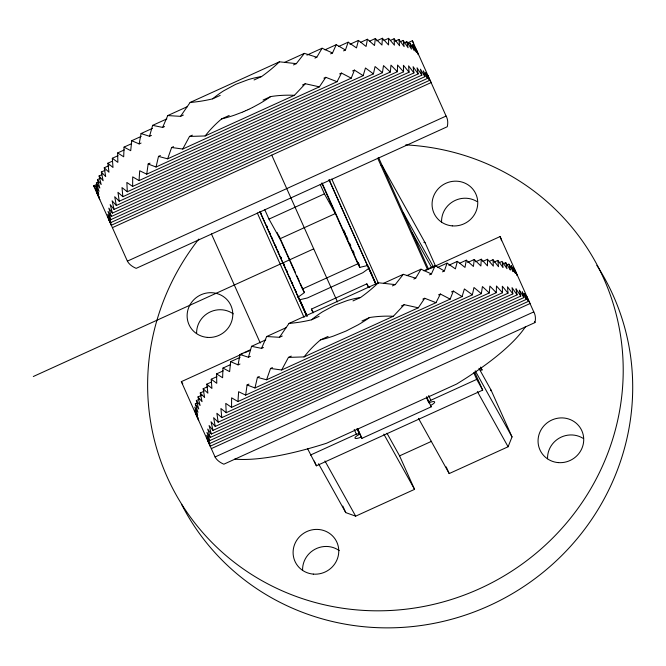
<?xml version="1.0" encoding="UTF-8"?>
<svg xmlns="http://www.w3.org/2000/svg" width="666" height="666" viewBox="0 0 666 666"><rect width="100%" height="100%" fill="white"/><g stroke="black" fill="none" stroke-linecap="round" stroke-linejoin="round"><path stroke-width="1" d="M119.239 201.249L117.965 192.316L122.869 196.686L397.361 71.737L397.56 65.035L403.579 71.811L119.239 201.249L114.702 196.711L116.325 205.494L409.074 72.219L408.583 65.842L413.927 72.927L114.069 209.432L110.173 204.604L112.421 213.095L418.156 73.918L417.058 67.807L421.819 75.158L111.347 216.492L108.017 211.405L110.822 219.647L424.925 76.657L423.285 70.804L427.497 78.397L110.831 222.552L108.034 217.224L111.364 225.225L429.562 80.37L427.397 74.75L431.11 82.584L112.404 227.664L98.601 196.945M218.157 422.202L216.883 413.27L221.786 417.64L496.278 292.69L496.478 285.989L502.497 292.765L218.157 422.202L213.62 417.665L215.243 426.44L507.992 293.173L507.858 291.175M376.69 40.842L382.367 38.253L381.968 45.047L375.349 38.536L369.672 41.126M475.607 261.796L481.285 259.207L480.885 266L474.267 259.49L467.649 262.504M131.61 143.665L124.051 147.111L123.701 156.785L117.649 152.939L124.276 149.917M230.528 364.618L222.968 368.065L222.619 377.739L216.567 373.892L223.193 370.87M132.642 186.413L132.701 176.873L139.036 180.586L139.702 170.771L146.728 174.176L363.153 75.649L365.476 67.99L373.426 73.884L375.066 66.542L382.417 72.711L132.642 186.413L126.856 182.442L127.306 191.758L390.343 72.02L390.959 65.135L397.361 71.737M231.56 407.367L231.618 397.827L237.953 401.54L238.619 391.725L245.646 395.129L462.071 296.603L464.393 288.944L472.344 294.838L473.984 287.496L481.335 293.664L231.56 407.367L225.774 403.396L226.224 412.712L489.26 292.965L489.876 286.089L496.278 292.69M375.349 38.536L374.508 45.521L367.424 39.236L360.805 42.249M474.267 259.49L473.426 266.475L466.342 260.19L459.723 263.203M141.192 136.397L131.735 140.701L130.711 150.683L124.051 147.111M240.11 357.351L230.652 361.655L229.628 371.636L222.968 368.065M146.728 174.176L148.16 164.011L150.05 163.145M245.646 395.129L247.078 384.965L248.967 384.099M131.735 140.701L139.161 143.923L141.067 133.541L152.381 128.388M230.652 361.655L238.078 364.876L239.985 354.495L250.358 349.775M382.417 72.711L383.499 65.609L390.343 72.02M481.335 293.664L482.417 286.563L489.26 292.965M367.424 39.236L366.075 46.453L358.441 40.41L349.933 44.281M466.342 260.19L464.993 267.407L457.359 261.363L448.851 265.235M148.16 164.011L156.052 167.016L158.508 156.385L160.398 155.528M247.078 384.965L254.97 387.97L257.426 377.339L259.315 376.481M358.441 40.41L356.485 47.91L348.168 42.174L338.719 46.478M457.359 261.363L455.402 268.864L447.086 263.128L437.637 267.432M141.067 133.541L149.517 136.297L152.647 125.358L166.85 118.889M239.985 354.495L248.435 357.251L251.565 346.312L265.767 339.843M158.508 156.385L167.641 158.833L171.628 147.502L173.518 146.637M257.426 377.339L266.558 379.786L270.546 368.456L272.436 367.59M348.168 42.174L345.446 50.017L343.556 50.882M447.086 263.128L444.364 270.97L442.474 271.836M363.153 75.649L354.437 70.105L351.24 78.163L156.052 167.016M462.071 296.603L453.355 291.059L450.158 299.117L254.97 387.97M152.647 125.358L162.629 127.414L167.757 115.568L187.546 106.56M251.565 346.312L261.547 348.368L266.675 336.521L286.463 327.514M418.473 418.365L449.2 473.576L508.091 446.769L512.029 436.921L491.042 390.051L478.954 368.331M345.446 50.017L336.255 44.689L332.5 52.997L330.619 53.854M444.364 270.97L435.173 265.642L431.418 273.951L429.537 274.808M171.628 147.502L182.742 149.042L189.527 136.438L192.349 135.156M351.24 78.163L341.5 73.085L337.071 81.702L167.641 158.833M270.546 368.456L281.66 369.996L288.445 357.392L291.267 356.11M450.158 299.117L440.417 294.039L435.989 302.655L266.558 379.786M332.5 52.997L322.086 48.227L316.8 57.234L314.91 58.092M431.418 273.951L421.004 269.181L415.717 278.188L413.827 279.046M167.757 115.568L180.536 116.35L190.11 102.472L279.445 61.805L296.312 63.645L304.387 53.363L316.8 57.234M266.675 336.521L279.454 337.304L289.027 323.426L378.363 282.759L395.229 284.598L403.305 274.317L415.717 278.188M337.071 81.702L325.799 77.323L319.38 86.846L182.742 149.042M435.989 302.655L424.717 298.276L418.298 307.8L281.66 369.996M319.38 86.846L305.311 83.733L294.439 95.288L205.103 135.956L189.527 136.438M418.298 307.8L404.229 304.687L393.356 316.242L304.021 356.909L288.445 357.392M357.351 428.471L361.921 438.361L431.21 406.826L430.461 405.477A5.711 1.532 -24.1 0 0 434.657 401.889A5.711 1.532 -24.1 0 0 428.962 402.797L428.596 402.131L430.819 400.274L476.714 379.379L482.692 390.118L316.408 465.809L307.459 448.426M300.266 283.316L304.412 292.582L298.235 297.078A5.711 1.532 -24.1 0 0 297.719 297.311M252.672 107.409L259.216 103.871A100.108 66.259 -25.6 0 0 270.587 96.62L263.062 100.05M252.289 107.601L249.234 109.099M248.851 109.282L247.694 109.823M247.302 109.998L245.945 110.614M284.598 62.371L304.387 53.363M306.934 55.12L322.086 48.227M190.118 102.456A112.396 74.392 -25.6 0 0 212.662 98.843L220.196 95.388M254.071 79.962L261.596 76.54M324.941 49.833L336.255 44.689M180.536 116.35L183.358 115.068M293.49 64.935L296.312 63.645M162.629 127.414L164.527 126.557M149.517 136.297L151.407 135.439M139.161 143.923L141.059 143.057M112.621 161.055L107.884 163.203L112.995 167.482L112.313 158.275L117.99 155.694M105.111 170.296L101.34 172.011L105.703 176.623L104.254 167.774L108.974 165.626M383.866 40.484L388.586 38.337L394.422 45.196L394.089 38.745L390.309 40.468M229.187 115.476L221.653 118.898A100.108 66.259 -25.6 0 0 234.507 115.126L242.033 112.279M100.266 178.321L97.427 179.612L101.174 184.515L99.076 175.949L101.915 174.659M395.154 41.175L398.934 39.452L404.12 46.603L403.171 40.435L400.333 41.725M302.481 85.015L305.311 83.733M323.901 78.18L325.799 77.323M97.727 185.306L95.837 186.164L99.026 191.317L96.362 183.017L98.252 182.151M403.987 42.974L406.826 41.683L411.446 49.093L409.94 43.182L408.042 44.039M99.825 199.692L93.665 185.814L97.452 184.091M407.642 42.882L412.371 40.734L446.095 116.059A175.133 46.928 -24.1 0 1 447.261 126.74L136.18 268.348A175.133 46.928 -24.1 0 1 127.389 261.139L112.404 227.664M339.61 73.943L341.5 73.085M352.547 70.971L354.437 70.105M410.622 45.779L412.512 44.922L416.608 52.572L414.568 46.895L418.406 54.662L416.117 49.101M139.036 180.586L373.426 73.884M127.389 261.139L446.095 116.059M268.989 219.106L324.417 193.873L335.364 213.553L279.945 238.786L268.989 219.106L264.827 209.807M33.3 376.515L313.719 248.859M277.114 232.484L302.422 289.002L357.85 263.778L359.84 267.349L367.515 265.543A5.711 1.532 -24.1 0 1 367.973 265.343M313.078 312.795L311.413 309.091L366.841 283.858L368.831 287.437M383.516 283.325L403.305 274.317M406.801 275.641L421.004 269.181M289.036 323.41A112.396 74.392 -25.6 0 0 311.58 319.797L319.114 316.342M352.988 300.915L360.514 297.494A100.108 95.479 -20.4 0 0 347.261 300.541L334.515 305.328L322.552 311.788A100.108 95.479 -20.4 0 0 311.588 319.772M423.859 270.787L435.173 265.642M197.219 417.207L181.343 381.66L242.815 353.679M244.705 352.814L250.383 350.233M425.341 270.587L427.231 269.73M429.12 268.864L500.049 236.58L533.774 311.904A175.133 46.928 -24.1 0 1 534.94 322.585L223.859 464.194A175.133 46.928 -24.1 0 1 215.068 456.984L197.677 418.24M279.454 337.304L282.276 336.022M392.407 285.889L395.229 284.598M261.547 348.368L263.445 347.51M248.435 357.251L250.324 356.393M238.078 364.876L239.976 364.011M211.538 382.009L206.801 384.157L211.913 388.436L211.23 379.229L216.908 376.648M204.029 391.25L200.258 392.965L204.62 397.577L203.172 388.728L207.892 386.58M482.783 261.438L487.504 259.29L493.34 266.15L493.007 259.698L489.227 261.422M328.105 336.43L320.571 339.851A100.108 66.259 -25.6 0 0 333.425 336.08L346.029 331.044L358.133 324.825A100.108 66.259 -25.6 0 0 369.505 317.574L361.979 321.004M199.184 399.275L196.345 400.566L200.091 405.469L197.993 396.903L201.781 395.188M494.072 262.129L497.852 260.406L503.038 267.557M401.398 305.969L404.229 304.687M499.25 262.679L502.089 261.388L506.984 268.681L505.744 262.637L502.905 263.927M422.818 299.134L424.717 298.276M197.436 417.674L195.296 412.695L197.96 418.09L194.763 410.031L197.694 415.301L194.755 407.117L197.944 412.271L195.28 403.971L197.169 403.105M438.528 294.896L440.417 294.039M506.959 264.993L508.857 264.136L513.203 271.67L512.778 270.213M451.465 291.924L453.355 291.059M509.998 268.565L509.532 266.716L511.43 265.876L515.526 273.526L515.026 272.103M237.953 401.54L472.344 294.838M211.338 434.049L209.091 425.557L212.987 430.386L512.845 293.881L512.037 287.645L517.074 294.871L211.338 434.049L207.734 429.087L210.265 437.445L520.737 296.112L520.063 293.123M525.957 297.91L526.415 299.35L209.748 443.506L206.685 435.389L209.74 440.601L523.842 297.61L523.543 296.512M207.742 440.734L210.281 446.178L528.479 301.323L526.315 295.704L530.028 303.538L211.322 448.618M215.068 456.984L533.774 311.904M310.439 455.078L356.335 434.182L359.307 433.666L359.682 434.34A5.711 1.532 -24.1 0 0 354.978 438.161A5.711 1.532 -24.1 0 0 361.172 437.021M386.979 433.241L399.575 455.869L431.618 441.283M318.539 463.736L345.746 512.612L355.669 516.158L414.56 489.352L399.575 455.869M245.554 110.781L244.189 111.38M243.798 111.547L242.432 112.121M369.314 287.329L369.796 287.213M381.035 165.368L382.276 165.809L425.099 242.749L435.589 266.184M423.859 242.307L425.099 242.749M112.313 158.275L117.857 162.354L117.649 152.939M211.23 379.229L216.775 383.308L216.567 373.892M127.306 191.758L121.986 187.571L122.869 196.686M226.224 412.712L220.904 408.524L221.786 417.64M104.254 167.774L108.974 172.228L107.884 163.203M203.172 388.728L207.892 393.181L206.801 384.157M382.367 38.253L388.569 44.947L388.586 38.337M481.285 259.207L487.487 265.9L487.504 259.29M116.325 205.494L112.121 200.799L114.069 209.432M215.243 426.44L211.039 421.753L212.987 430.386M99.076 175.949L103.13 180.711L101.34 172.011M197.993 396.903L202.039 401.665L200.258 392.965M409.074 72.219L403.413 65.285L403.579 71.811M507.992 293.173L502.33 286.238L502.497 292.765M394.089 38.745L399.592 45.754L398.934 39.452M493.007 259.698L498.509 266.708L497.852 260.406M112.421 213.095L108.816 208.133L111.347 216.492M512.845 293.881L507.5 286.796L507.8 290.376M418.156 73.918L413.12 66.692L413.927 72.927M403.171 40.435L408.067 47.727L406.826 41.683M96.362 183.017L99.825 188.045L97.427 179.612M195.28 403.971L198.743 408.999L196.345 400.566M210.265 437.445L206.935 432.359L209.74 440.601M520.737 296.112L515.975 288.761L516.333 290.667M505.744 262.637L510.364 270.046L510.181 269.305M110.822 219.647L107.767 214.435L110.831 222.552M424.925 76.657L420.437 69.181L421.819 75.158M523.842 297.61L519.355 290.135L519.888 292.374M409.94 43.182L414.285 50.716L412.512 44.922M403.255 212.679L433.483 266.991M412.254 232.767L431.901 268.065M480.536 367.249L482.051 369.963A12.671 12.204 -29.1 0 0 480.244 370.08M475.249 370.845L512.029 436.921M477.364 391.558L508.091 446.769M383.832 434.132L414.56 489.352M302.422 289.002L304.412 292.582M311.413 309.091L313.403 312.67M324.941 460.947L355.669 516.158M526.415 299.35L522.202 291.758L522.41 292.482M209.748 443.506L206.951 438.178L210.281 446.178M429.562 80.37L425.599 72.661L427.497 78.397M528.479 301.323L524.517 293.614L524.758 294.33M111.364 225.225L108.824 219.78M534.473 321.536L534.94 322.585M480.785 367.141L482.051 369.963M378.563 157.517L428.713 269.547M474.617 372.078L482.692 390.118M377.689 158.175L427.414 269.255M473.742 372.735L476.714 379.379M331.785 179.071L378.538 283.5M428.688 395.529L430.819 400.274M368.406 266.875L372.127 274.858M372.227 275.416L376.057 283.957M426.631 396.936L431.21 406.826M329.087 179.695L375.84 284.124M426.415 397.103L428.962 402.797M329.137 179.978L375.89 284.407M426.465 397.377L428.596 402.131M343.748 230.095L345.404 233.799M346.237 235.656L347.893 239.36M349.55 243.065L350.799 245.846M352.872 250.483L354.121 253.263M358.266 262.529L359.507 265.309M322.094 183.033L359.84 267.349M321.761 183.158L357.85 263.778M366.841 283.858L368.498 287.57M320.254 184.574L324.417 193.873M446.203 466.883L447.327 469.397M447.535 469.855L449.2 473.576M271.753 155.12L337.454 301.881M279.112 236.064L281.185 240.692M281.601 241.616L286.58 252.739M286.988 253.663L289.893 260.148M290.309 261.08L295.288 272.194M296.944 275.907L299.434 281.468M266.716 225.707L267.565 227.605M280.744 257.034L281.593 258.932M283.716 263.678L284.565 265.576M286.696 270.329L287.546 272.228M299.866 299.758L306.668 314.943M357.675 428.871L361.921 438.361M260.731 212.654L261.563 214.51M269.372 231.951L270.221 233.858M271.919 237.654L272.769 239.552M275.249 245.088L276.174 247.144M277.872 250.94L278.721 252.839M280.644 257.134L281.468 258.991M283.391 263.286L284.79 266.4M289.344 276.573L290.193 278.471M291.899 282.267L292.749 284.174M295.296 289.868L296.145 291.766M297.844 295.562L307.192 316.45M260.231 212.188L306.551 315.667M357.134 428.646L359.682 434.34M259.857 211.513L306.61 315.942M357.184 428.921L359.307 433.666M257.309 212.978L304.062 317.407M354.212 429.428L356.335 434.182M342.807 506.052L345.746 512.612M314.285 461.063L316.408 465.809M211.405 233.874L260.281 343.048M198.743 420.646L197.519 417.898M197.369 417.557L197.652 418.165M98.518 196.72L96.379 191.741L99.043 197.136L95.846 189.077L98.776 194.347L95.837 186.164M515.034 270.055L515.476 271.095M515.767 271.786L517.324 275.616L513.486 267.849L513.752 268.556M514.01 269.264L514.776 271.395M524.999 295.046L525.724 297.194M511.43 265.876L511.663 266.591M511.888 267.316L512.554 269.489M522.619 293.215L523.343 295.779M508.857 264.136L509.149 265.243M509.34 265.975L509.532 266.716M516.475 291.425L517.074 294.871M502.281 262.546L502.93 266.783M596.819 265.318A239.852 231.019 -29.1 0 1 510.406 594.805A239.852 231.019 -29.1 0 1 181.602 504.387M196.612 333.533A23.035 22.186 -29.1 0 1 208.982 312.545A23.035 22.186 -29.1 0 1 233.283 313.886M441.566 222.019A23.035 22.186 -29.1 0 1 453.255 201.415A23.035 22.186 -29.1 0 1 476.981 201.54M547.544 458.749A23.035 22.186 -29.1 0 1 559.24 438.136A23.035 22.186 -29.1 0 1 582.958 438.261M302.589 570.254A23.035 22.186 -29.1 0 1 314.968 549.267A23.035 22.186 -29.1 0 1 339.26 550.607M405.736 144.88A239.852 231.019 -29.1 0 1 613.96 434.906A239.852 231.019 -29.1 0 1 276.823 588.378A239.852 231.019 -29.1 0 1 198.826 239.069M491.042 390.051A12.671 12.204 -29.1 0 1 490.426 390.717M299.209 299.991A5.711 1.532 -24.1 0 0 299.725 299.758L307.401 297.952L362.828 272.719L369.006 268.223A5.711 1.532 -24.1 0 0 369.455 268.007M212.67 98.818A100.108 95.479 -20.4 0 1 223.634 90.834L235.597 84.374L248.343 79.587A100.108 95.479 -20.4 0 1 261.596 76.54A112.396 74.392 -25.6 0 0 279.429 61.796M205.128 135.972A112.396 107.201 -20.4 0 1 221.636 118.873M270.587 96.587A112.396 107.201 -20.4 0 1 294.43 95.321M412.371 40.734A175.133 46.928 -24.1 0 1 413.694 44.264M413.911 45.563A175.133 46.928 -24.1 0 1 413.969 46.237M95.546 188.395A175.133 46.928 -24.1 0 1 93.665 185.814M525.441 326.731A175.133 46.928 -24.1 0 1 456.576 384.066L326.59 443.231A175.133 46.928 -24.1 0 1 234.657 459.107M378.346 282.75A112.396 74.392 -25.6 0 1 360.531 297.511M304.046 356.926A112.396 107.201 -20.4 0 1 320.554 339.827M369.505 317.54A112.396 107.201 -20.4 0 1 393.348 316.275M500.049 236.58A175.133 46.928 -24.1 0 1 501.498 240.751M182.784 383.749A175.133 46.928 -24.1 0 1 181.343 381.66M207.326 337.387A23.035 22.186 -29.1 0 0 230.919 305.536A23.035 22.186 -29.1 0 0 191.617 302.306A23.035 22.186 -29.1 0 0 207.326 337.387M452.281 225.882A23.035 22.186 -29.1 0 0 475.874 194.022A23.035 22.186 -29.1 0 0 436.571 190.792A23.035 22.186 -29.1 0 0 452.281 225.882M558.258 462.604A23.035 22.186 -29.1 0 0 581.851 430.744A23.035 22.186 -29.1 0 0 542.557 427.514A23.035 22.186 -29.1 0 0 558.258 462.604M313.303 574.109A23.035 22.186 -29.1 0 0 336.896 542.257A23.035 22.186 -29.1 0 0 297.594 539.027A23.035 22.186 -29.1 0 0 313.303 574.109"/></g></svg>
